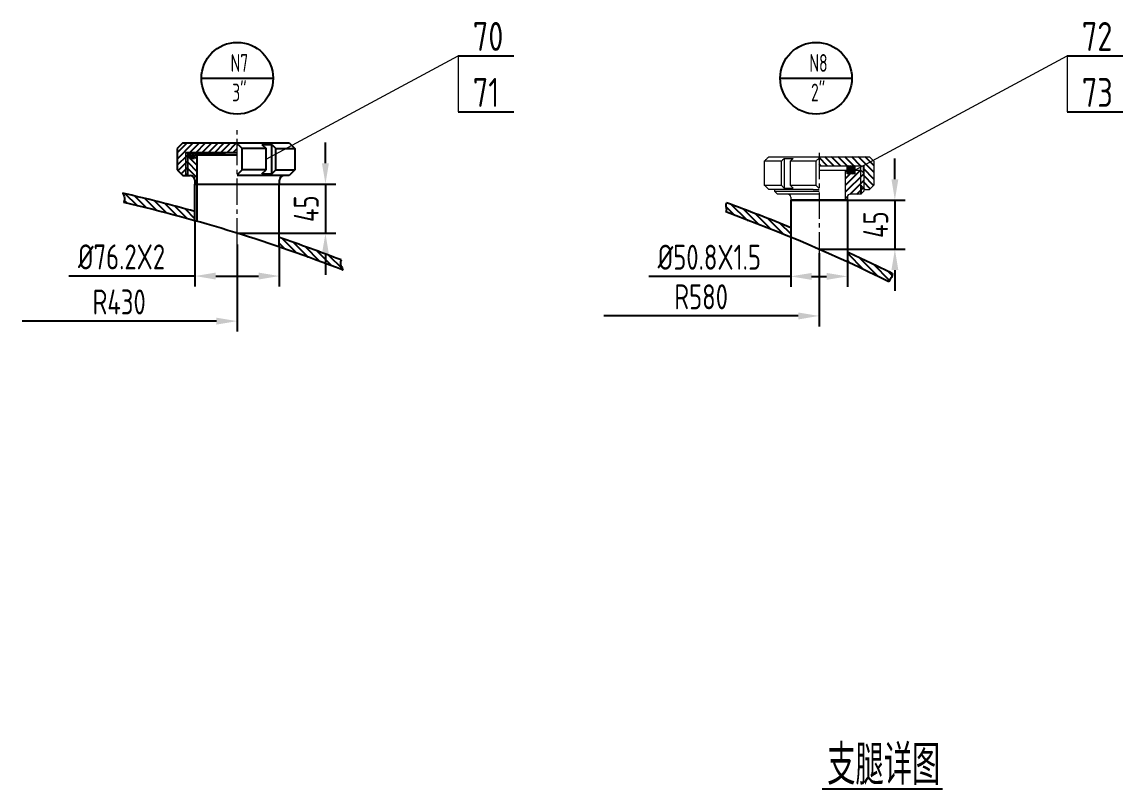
# Model space of a CAD drawing. Header units: inches. Extents: x -375 to 8535, y -477 to 12465.
# Drawn here: x 3528 to 5512, y 4635 to 6017 of the extents above; entities that cross this region are included whole.
import ezdxf

# ---------------------------------------------------------------- set-up
doc = ezdxf.new("R2010")
doc.units = ezdxf.units.IN
doc.header["$LTSCALE"] = 5
doc.linetypes.add('CENTER2', pattern=[28.575, 19.05, -3.175, 3.175, -3.175])
for name, color, linetype in [('1轮廓实线层', 7, 'Continuous'), ('2细线层', 4, 'Continuous'), ('5剖面线层', 2, 'Continuous'), ('6文字层', 3, 'Continuous'), ('7标注层', 4, 'Continuous')]:
    doc.layers.add(name, color=color, linetype=linetype)
doc.layers.add('图层1', color=1, linetype='CENTER2', lineweight=13)
doc.layers.add('图层4', color=3, linetype='Continuous', lineweight=13)
doc.styles.add('PC_TEXTSTYLE', font='isocp.shx', dxfattribs={"width": 0.8, "bigfont": 'hzfs.shx'})
doc.styles.get("Standard").update_dxf_attribs({"font": 'isocp.shx', "width": 0.707, "bigfont": 'hztxt.shx'})
doc.dimstyles.new('TH_GBDIM', dxfattribs={"dimscale": 15, "dimtxt": 3, "dimasz": 2.5, "dimexe": 1.25, "dimexo": 0, "dimgap": 0.8, "dimtad": 1, "dimdec": 0, "dimzin": 0, "dimdsep": 46, "dimtxsty": 'PC_TEXTSTYLE', "dimcen": 2.5, "dimclrd": 256, "dimclre": 256, "dimclrt": 3, "dimadec": 0, "dimazin": 0, "dimtfac": 0.714286, "dimtdec": 0, "dimtmove": 0, "dimatfit": 3, "dimfxl": 0, "dimtzin": 0, "dimlwd": -1, "dimlwe": -1, "dimarcsym": 0})

# ---------------------------------------------------------------- blocks, each defined once
blk = doc.blocks.new('*D1698')
at = {"layer": '1轮廓实线层', "color": 3}
for p, q in [((4964.3, 5600.7), (4964.3, 5468.6)), ((4926.8, 5487.4), (4576.7, 5487.4))]:
    blk.add_line(p, q, dxfattribs=at)
blk.add_solid([(4926.8, 5481.1), (4926.8, 5493.6), (4964.3, 5487.4)], dxfattribs=at)
at = {"layer": 'Defpoints', "color": 0}
for p in [(4964.3, 5600.7), (4576.7, 5572.4), (4576.7, 5487.4)]:
    blk.add_point(p, dxfattribs=at)
at = {"layer": '1轮廓实线层', "color": 3, "insert": (4751.8, 5521.9), "char_height": 45, "attachment_point": 5, "style": 'PC_TEXTSTYLE'}
blk.add_mtext('R580', dxfattribs=at)
blk = doc.blocks.new('_None')
blk = doc.blocks.new('*D1699')
at = {"layer": '2细线层', "color": 3}
for p, q in [((5100.9, 5733.8), (5100.9, 5771.3)), ((5015.3, 5696.3), (5119.7, 5696.3)), ((5100.9, 5696.3), (5100.9, 5607.5)), ((4964.3, 5607.5), (5119.7, 5607.5)), ((5100.9, 5570), (5100.9, 5532.5))]:
    blk.add_line(p, q, dxfattribs=at)
for points in [[(5094.7, 5733.8), (5107.2, 5733.8), (5100.9, 5696.3)], [(5107.2, 5570), (5094.7, 5570), (5100.9, 5607.5)]]:
    blk.add_solid(points, dxfattribs=at)
at = {"layer": 'Defpoints', "color": 0}
for p in [(5015.3, 5696.3), (4964.3, 5607.5), (5100.9, 5607.5)]:
    blk.add_point(p, dxfattribs=at)
at = {"layer": '2细线层', "color": 3, "insert": (5066.4, 5651.9), "char_height": 45, "attachment_point": 5, "rotation": 90, "style": 'PC_TEXTSTYLE'}
blk.add_mtext('45', dxfattribs=at)
blk = doc.blocks.new('*D1700')
at = {"layer": '2细线层', "color": 3}
for p, q in [((4913.3, 5629.2), (4913.3, 5539.9)), ((5015.3, 5584.7), (5015.3, 5539.9)), ((4913.3, 5558.7), (4657.4, 5558.7)), ((4950.8, 5558.7), (4977.8, 5558.7))]:
    blk.add_line(p, q, dxfattribs=at)
for points in [[(4950.8, 5564.9), (4950.8, 5552.4), (4913.3, 5558.7)], [(4977.8, 5552.4), (4977.8, 5564.9), (5015.3, 5558.7)]]:
    blk.add_solid(points, dxfattribs=at)
at = {"layer": 'Defpoints', "color": 0}
for p in [(4913.3, 5629.2), (5015.3, 5584.7), (5015.3, 5558.7)]:
    blk.add_point(p, dxfattribs=at)
at = {"layer": '2细线层', "color": 3, "insert": (4766.6, 5593.2), "char_height": 45, "attachment_point": 5, "style": 'PC_TEXTSTYLE'}
blk.add_mtext('%%C50.8X1.5', dxfattribs=at)
blk = doc.blocks.new('*D1707')
at = {"layer": '1轮廓实线层', "color": 3}
for p, q in [((3915.8, 5616), (3915.8, 5459.3)), ((3878.3, 5478.1), (3528.2, 5478.1))]:
    blk.add_line(p, q, dxfattribs=at)
blk.add_solid([(3878.3, 5471.8), (3878.3, 5484.3), (3915.8, 5478.1)], dxfattribs=at)
at = {"layer": 'Defpoints', "color": 0}
for p in [(3915.8, 5616), (3528.2, 5587.7), (3528.2, 5478.1)]:
    blk.add_point(p, dxfattribs=at)
at = {"layer": '1轮廓实线层', "color": 3, "insert": (3703.2, 5512.6), "char_height": 45, "attachment_point": 5, "style": 'PC_TEXTSTYLE'}
blk.add_mtext('R430', dxfattribs=at)
blk = doc.blocks.new('*D1708')
at = {"layer": '2细线层', "color": 3}
for p, q in [((4074.9, 5762.5), (4074.9, 5800)), ((3991.8, 5725), (4093.6, 5725)), ((4074.9, 5725), (4074.9, 5636.5)), ((3915.8, 5636.5), (4093.6, 5636.5)), ((4074.9, 5599), (4074.9, 5561.5))]:
    blk.add_line(p, q, dxfattribs=at)
for points in [[(4068.6, 5762.5), (4081.1, 5762.5), (4074.9, 5725)], [(4081.1, 5599), (4068.6, 5599), (4074.9, 5636.5)]]:
    blk.add_solid(points, dxfattribs=at)
at = {"layer": 'Defpoints', "color": 0}
for p in [(3991.8, 5725), (3915.8, 5636.5), (4074.9, 5636.5)]:
    blk.add_point(p, dxfattribs=at)
at = {"layer": '2细线层', "color": 3, "insert": (4040.4, 5680.7), "char_height": 45, "attachment_point": 5, "rotation": 90, "style": 'PC_TEXTSTYLE'}
blk.add_mtext('45', dxfattribs=at)
blk = doc.blocks.new('*D1709')
at = {"layer": '2细线层', "color": 3}
for p, q in [((3839.8, 5659), (3839.8, 5540.5)), ((3991.8, 5611.7), (3991.8, 5540.5)), ((3839.8, 5559.3), (3612.7, 5559.3)), ((3877.3, 5559.3), (3954.3, 5559.3))]:
    blk.add_line(p, q, dxfattribs=at)
for points in [[(3877.3, 5565.5), (3877.3, 5553), (3839.8, 5559.3)], [(3954.3, 5553), (3954.3, 5565.5), (3991.8, 5559.3)]]:
    blk.add_solid(points, dxfattribs=at)
at = {"layer": 'Defpoints', "color": 0}
for p in [(3839.8, 5659), (3991.8, 5611.7), (3991.8, 5559.3)]:
    blk.add_point(p, dxfattribs=at)
at = {"layer": '2细线层', "color": 3, "insert": (3707.5, 5593.8), "char_height": 45, "attachment_point": 5, "style": 'PC_TEXTSTYLE'}
blk.add_mtext('%%c76.2X2', dxfattribs=at)

msp = doc.modelspace()

# ---------------------------------------------------------------- hatches: boundary and pattern name
at = {"layer": '5剖面线层'}
h = msp.add_hatch(dxfattribs=at)
h.set_pattern_fill('ANSI31', color=256, scale=3, angle=90, style=0)
h.set_pattern_definition([(135, (105.483, 4655.293), (-6.735192, -6.735192), [])])
edge = h.paths.add_edge_path()
edge.add_line((3839.8, 5659), (3839.8, 5675.6))
edge.add_arc((3055.8, 2866.9), 2916, 74.4035, 77.0461)
edge.add_spline(control_points=[(3709.5, 5708.7), (3710.8, 5706.9), (3713.3, 5702.2), (3712.7, 5695.6), (3711.9, 5691.8)], knot_values=[33.947788, 33.947788, 33.947788, 33.947788, 39.897785, 48.075977, 48.075977, 48.075977, 48.075977], degree=3, periodic=0)
edge.add_arc((3055.8, 2866.9), 2900, 74.3152, 76.9242, ccw=False)
h.paths.add_polyline_path([(4593.2, 5975.3), (4636.3, 5975.3), (4636.3, 5911.3), (4593.2, 5911.3)], flags=24)
h.paths.add_polyline_path([(4596, 5922.1), (4634.7, 5922.1), (4634.7, 5858.1), (4596, 5858.1)], flags=24)
h.paths.add_polyline_path([(4363.3, 5547.4), (4456.2, 5547.4), (4456.2, 5475.4), (4363.3, 5475.4)], flags=24)
h.paths.add_polyline_path([(4695.2, 5625.6), (4695.2, 5678.2), (4767.2, 5678.2), (4767.2, 5625.6)], flags=24)
h.paths.add_polyline_path([(4342.9, 5618.7), (4516.4, 5618.7), (4516.4, 5546.7), (4342.9, 5546.7)], flags=24)
h.paths.add_polyline_path([(3896, 5975.3), (3939.2, 5975.3), (3939.2, 5911.3), (3896, 5911.3)], flags=24)
h.paths.add_polyline_path([(3898.9, 5922.1), (3937.5, 5922.1), (3937.5, 5858.1), (3898.9, 5858.1)], flags=24)
h.paths.add_polyline_path([(4014.9, 5654.4), (4014.9, 5707), (4086.9, 5707), (4086.9, 5654.4)], flags=24)
h.paths.add_polyline_path([(3662.1, 5619.3), (3812.6, 5619.3), (3812.6, 5547.3), (3662.1, 5547.3)], flags=24)
h.paths.add_polyline_path([(3659.1, 5538.1), (3754.9, 5538.1), (3754.9, 5466.1), (3659.1, 5466.1)], flags=24)
edge = h.paths.add_edge_path()
edge.add_spline(control_points=[(4106.7, 5569.8), (4106.1, 5571.3), (4104, 5575.8), (4100.9, 5582), (4102.3, 5586.6), (4103.2, 5588.3)], knot_values=[16.190612, 16.190612, 16.190612, 16.190612, 20.41473, 29.894302, 35.839562, 35.839562, 35.839562, 35.839562], degree=3, periodic=0)
edge.add_arc((3055.8, 2866.9), 2916, 68.9493, 71.2773)
edge.add_line((3991.8, 5628.6), (3991.8, 5611.7))
edge.add_arc((3055.8, 2866.9), 2900, 68.7543, 71.1702, ccw=False)
h = msp.add_hatch(dxfattribs=at)
h.set_pattern_fill('ANSI31', color=256, scale=2.486039, style=0)
h.set_pattern_definition([(45, (-15907.749, 88985.299), (-5.5813169, 5.5813169), [])])
h.paths.add_polyline_path([(3915.8, 5799.1), (3818, 5799.1), (3807.8, 5788.9), (3807.8, 5750.9), (3818, 5740.7), (3822.8, 5740.7), (3822.8, 5781.3), (3826.2, 5781.3), (3830.2, 5781.3), (3838.4, 5781.3), (3843.8, 5781.3), (3895, 5781.3), (3915.8, 5781.3), (3915.8, 5796.5)])
h.paths.add_polyline_path([(3826.2, 5781.3), (3822.8, 5781.3), (3822.8, 5740.7), (3826.2, 5740.7)])
h = msp.add_hatch(dxfattribs=at)
h.set_pattern_fill('ANSI31', color=256, scale=2.486039, angle=90, style=0)
h.set_pattern_definition([(135, (-93294.14, 89043.6086), (-5.5813169, -5.5813169), [])])
h.paths.add_polyline_path([(3826.2, 5740.7), (3830.9, 5740.7, -0.414214), (3839.8, 5731.8), (3839.8, 5725), (3843.8, 5725), (3843.8, 5777.7), (3839.1, 5777.7), (3839.1, 5771.5), (3830.2, 5771.5), (3830.2, 5777.7), (3830.2, 5781.3), (3826.2, 5781.3)])
h = msp.add_hatch(dxfattribs=at)
h.set_pattern_fill('ANSI37', color=256, scale=1.044136, angle=90, style=0)
h.set_pattern_definition([(135, (-64322.7385, 64110.7553), (-2.3441531, -2.3441531), []), (225, (-64322.7385, 64110.7553), (2.3441531, -2.3441531), [])])
h.paths.add_polyline_path([(3843.8, 5781.3), (3838.4, 5781.3), (3830.2, 5781.3), (3830.2, 5777.7), (3830.2, 5771.5), (3839.1, 5771.5), (3839.1, 5777.7), (3843.8, 5777.7)])
h = msp.add_hatch(dxfattribs=at)
h.set_pattern_fill('ANSI31', color=256, scale=2.684211, angle=90, style=0)
h.set_pattern_definition([(135, (-22015.812, -5610.1276), (-6.0262245, -6.0262245), [])])
edge = h.paths.add_edge_path()
edge.add_line((5047.6, 5715.1), (5054.3, 5715.1))
edge.add_line((5054.3, 5715.1), (5055, 5715.1))
edge.add_spline(control_points=[(5055, 5715.1), (5055.2, 5715.3), (5057.9, 5718), (5060.6, 5720.7), (5063.1, 5723.1)], knot_values=[0, 0, 0, 0, 0.091027, 1, 1, 1, 1], degree=3, periodic=0)
edge.add_line((5063.1, 5723.1), (5063.1, 5766.1))
edge.add_spline(control_points=[(5063.1, 5766.1), (5060.6, 5768.6), (5057.9, 5771.2), (5055.2, 5773.9), (5055, 5774.2)], knot_values=[0, 0, 0, 0, 0.908973, 1, 1, 1, 1], degree=3, periodic=0)
edge.add_line((5055, 5774.2), (5054.3, 5774.2))
edge.add_line((5054.3, 5774.2), (5028.8, 5774.2))
edge.add_line((5028.8, 5774.2), (5015.3, 5774.2))
edge.add_line((5015.3, 5774.2), (5012.1, 5774.2))
edge.add_line((5012.1, 5774.2), (4964.3, 5774.2))
edge.add_line((4964.3, 5774.2), (4964.3, 5758))
edge.add_line((4964.3, 5758), (5044.9, 5758))
edge.add_line((5044.9, 5758), (5044.9, 5744.6))
edge.add_line((5044.9, 5744.6), (5044.9, 5717.8))
edge.add_line((5044.9, 5717.8), (5047.6, 5715.1))
h = msp.add_hatch(dxfattribs=at)
h.set_pattern_fill('ANSI37', color=256, scale=0.805263, style=0)
h.set_pattern_definition([(45, (-22169.9945, -5610.1276), (-1.80786735, 1.80786735), []), (135, (-22169.9945, -5610.1276), (-1.80786735, -1.80786735), [])])
h.paths.add_polyline_path([(5028.8, 5758), (5015.1, 5758), (5015.1, 5743.3), (5028.8, 5743.3)], flags=0)
h = msp.add_hatch(dxfattribs=at)
h.set_pattern_fill('ANSI31', color=256, scale=2.684211, style=0)
h.set_pattern_definition([(45, (-22169.9945, -5610.1276), (-6.0262245, 6.0262245), [])])
edge = h.paths.add_edge_path(flags=0)
edge.add_line((5015.3, 5696.3), (5015.3, 5701.6))
edge.add_arc((5020.7, 5701.6), 5.37, 90, 180, ccw=False)
edge.add_line((5020.7, 5707), (5039.5, 5707))
edge.add_line((5039.5, 5707), (5044.9, 5712.4))
edge.add_line((5044.9, 5712.4), (5044.9, 5744.6))
edge.add_line((5044.9, 5744.6), (5039.5, 5750))
edge.add_line((5039.5, 5750), (5028.8, 5750))
edge.add_line((5028.8, 5750), (5028.8, 5743.3))
edge.add_line((5028.8, 5743.3), (5015.1, 5743.3))
edge.add_line((5015.1, 5743.3), (5015.1, 5750))
edge.add_line((5015.1, 5750), (5012.1, 5750))
edge.add_line((5012.1, 5750), (5012.1, 5696.3))
edge.add_line((5012.1, 5696.3), (5015.3, 5696.3))
h = msp.add_hatch(dxfattribs=at)
h.set_pattern_fill('ANSI31', color=256, scale=3, angle=90, style=0)
h.set_pattern_definition([(135, (451.225, 4655.293), (-6.735192, -6.735192), [])])
edge = h.paths.add_edge_path()
edge.add_line((4913.3, 5629.2), (4913.3, 5646.5))
edge.add_arc((3804.3, 2949.6), 2916, 67.6468, 70.0915)
edge.add_spline(control_points=[(4797.3, 5691.4), (4796.5, 5689.7), (4795.6, 5686), (4797.9, 5680), (4796.9, 5676.4), (4796.2, 5674.8)], knot_values=[14.064892, 14.064892, 14.064892, 14.064892, 19.47855, 26.120627, 31.471082, 31.471082, 31.471082, 31.471082], degree=3, periodic=0)
edge.add_arc((3804.3, 2949.6), 2900, 67.5167, 70.0011, ccw=False)
h.paths.add_polyline_path([(4709.1, 5547.4), (4802, 5547.4), (4802, 5475.4), (4709.1, 5475.4)], flags=24)
h.paths.add_polyline_path([(5040.9, 5625.6), (5040.9, 5678.2), (5112.9, 5678.2), (5112.9, 5625.6)], flags=24)
h.paths.add_polyline_path([(4688.7, 5618.7), (4862.2, 5618.7), (4862.2, 5546.7), (4688.7, 5546.7)], flags=24)
edge = h.paths.add_edge_path()
edge.add_spline(control_points=[(5090.1, 5549), (5090.3, 5549.5), (5092.7, 5554.5), (5096.8, 5558.9), (5096.8, 5563.6)], knot_values=[26.446904, 26.446904, 26.446904, 26.446904, 27.829898, 42.342278, 42.342278, 42.342278, 42.342278], degree=3, periodic=0)
edge.add_arc((3804.3, 2949.6), 2916, 63.6904, 65.4621)
edge.add_line((5015.3, 5602.3), (5015.3, 5584.7))
edge.add_arc((3804.3, 2949.6), 2900, 63.6815, 65.3177, ccw=False)

# ---------------------------------------------------------------- linework, layer by layer
for p, q in [((4313.9, 5956.4), (4414.6, 5956.4)), ((5411.2, 5956.4), (5511.9, 5956.4)), ((4313.9, 5855.4), (4414.6, 5855.4)), ((5411.2, 5855.4), (5511.9, 5855.4)), ((3818, 5799.1), (3807.8, 5788.9)), ((3818, 5799.1), (3915.8, 5799.1)), ((3915.8, 5799.1), (4009.7, 5799.1)), ((3915.8, 5796.5), (3917.4, 5796.5)), ((3917.4, 5796.5), (3925, 5788.9)), ((3960.2, 5796.5), (3978, 5796.5)), ((3960.2, 5796.5), (3967.8, 5788.9)), ((3978, 5743.3), (3978, 5796.5)), ((3978, 5796.5), (3985.6, 5788.9)), ((4009.7, 5799.1), (4019.8, 5788.9)), ((3807.8, 5788.9), (3807.8, 5750.9)), ((3915.8, 5781.3), (3822.8, 5781.3)), ((3826.2, 5781.3), (3826.2, 5740.7)), ((3830.2, 5781.3), (3830.2, 5771.5)), ((3830.2, 5777.7), (3830.2, 5771.5)), ((3838.4, 5781.3), (3895, 5781.3)), ((3839.1, 5777.7), (3839.1, 5771.5)), ((3839.1, 5777.7), (3839.1, 5771.5)), ((3967.8, 5788.9), (3925, 5788.9)), ((3925, 5750.9), (3925, 5788.9)), ((3967.8, 5750.9), (3967.8, 5788.9)), ((3985.6, 5750.9), (3985.6, 5788.9)), ((3985.6, 5788.9), (4019.8, 5788.9)), ((4019.8, 5788.9), (4019.8, 5750.9)), ((3830.2, 5771.5), (3839.1, 5771.5)), ((3807.8, 5750.9), (3818, 5740.7)), ((3818, 5740.7), (3830.9, 5740.7)), ((3915.8, 5743.3), (3917.4, 5743.3)), ((4009.7, 5740.7), (3915.8, 5740.7)), ((3917.4, 5743.3), (3925, 5750.9)), ((3967.8, 5750.9), (3925, 5750.9)), ((3960.2, 5743.3), (3967.8, 5750.9)), ((3960.2, 5743.3), (3978, 5743.3)), ((3978, 5743.3), (3985.6, 5750.9)), ((3985.6, 5750.9), (4019.8, 5750.9)), ((4019.8, 5750.9), (4009.7, 5740.7)), ((3839.8, 5731.8), (3839.8, 5725)), ((3991.8, 5731.8), (3991.8, 5725)), ((4913.3, 5696.3), (4913.3, 5629.2)), ((4913.3, 5696.3), (5015.3, 5696.3)), ((5015.3, 5696.3), (4913.3, 5696.3)), ((5015.3, 5696.3), (5015.3, 5584.7))]:
    msp.add_line(p, q)
at = {"color": 7, "linetype": 'Continuous', "lineweight": 15}
for p, q in [((4873.7, 5774.2), (4964.3, 5774.2)), ((4964.3, 5774.2), (5012.1, 5774.2)), ((5012.1, 5774.2), (5015.3, 5774.2)), ((5015.3, 5774.2), (5028.8, 5774.2)), ((5028.8, 5774.2), (5054.3, 5774.2)), ((5054.3, 5774.2), (5055, 5774.2)), ((4896.2, 5766.1), (4865.6, 5766.1)), ((4865.6, 5766.1), (4865.6, 5723.1)), ((4896.2, 5766.1), (4896.2, 5723.1)), ((4901.5, 5771.4), (4901.5, 5717.9)), ((4901.5, 5771.4), (4917.5, 5771.4)), ((4912.2, 5766.1), (4912.2, 5723.1)), ((4958.4, 5766.1), (4912.2, 5766.1)), ((4958.4, 5766.1), (4958.4, 5723.1)), ((4963.7, 5771.4), (4964.3, 5771.4)), ((4964.3, 5758), (5044.9, 5758)), ((5015.1, 5743.3), (5015.1, 5758)), ((5015.1, 5758), (5028.8, 5758)), ((5028.8, 5758), (5028.8, 5743.3)), ((5039.5, 5723.1), (5039.5, 5758)), ((5063.1, 5766.1), (5063.1, 5723.1)), ((4964.3, 5750), (5012.1, 5750)), ((5012.1, 5696.3), (5012.1, 5750)), ((5012.1, 5750), (5015.1, 5750)), ((5015.1, 5750), (5015.1, 5743.3)), ((5028.8, 5743.3), (5015.1, 5743.3)), ((5028.8, 5743.3), (5028.8, 5750)), ((5028.8, 5750), (5039.5, 5750)), ((5044.9, 5744.6), (5039.5, 5750)), ((5044.9, 5744.6), (5044.9, 5712.4)), ((4865.6, 5723.1), (4896.2, 5723.1)), ((4953.6, 5715.1), (4873.7, 5715.1)), ((4883.8, 5715.1), (4883.8, 5712.4)), ((4901.5, 5717.9), (4917.5, 5717.9)), ((4912.2, 5723.1), (4958.4, 5723.1)), ((4953.6, 5715.1), (4964.3, 5715.1)), ((4963.7, 5717.9), (4964.3, 5717.9)), ((5039.5, 5723.1), (5047.6, 5715.1)), ((5047.6, 5715.1), (5044.9, 5715.1)), ((5047.6, 5715.1), (5054.3, 5715.1)), ((5054.3, 5715.1), (5055, 5715.1)), ((4883.8, 5712.4), (4889.2, 5707)), ((4883.8, 5712.4), (4964.3, 5712.4)), ((4964.3, 5707), (4889.2, 5707)), ((4913.3, 5701.6), (4913.3, 5696.3)), ((4960.1, 5696.3), (4913.3, 5696.3)), ((4960, 5696.3), (5012.1, 5696.3)), ((5015.3, 5696.3), (5012.1, 5696.3)), ((5015.3, 5701.6), (5015.3, 5696.3)), ((5039.5, 5707), (5020.7, 5707)), ((5039.5, 5707), (5044.9, 5712.4))]:
    msp.add_line(p, q, dxfattribs=at)
for centre, radius, start, end in [((3830.9, 5731.8), 8.88, 0, 90), ((4000.7, 5731.8), 8.88, 90, 180), ((3055.8, 2866.9), 2916, 74.4035, 77.0461), ((3055.8, 2866.9), 2900, 68.7543, 76.9242), ((3804.3, 2949.6), 2900, 63.6815, 70.0011), ((3804.3, 2949.6), 2916, 67.6468, 70.0915), ((3055.8, 2866.9), 2916, 68.9493, 71.2773), ((3804.3, 2949.6), 2916, 63.6904, 65.4621)]:
    msp.add_arc(centre, radius, start, end)
for centre, start, end in [((4908, 5701.6), 0, 90), ((5020.7, 5701.6), 90, 180)]:
    msp.add_arc(centre, 5.37, start, end, dxfattribs=at)
for points, knots in [([(4865.6, 5766.1), (4866.9, 5767.4), (4869.6, 5770.1), (4872.4, 5772.8), (4873.7, 5774.2)], [0, 0, 0, 0, 0.493115, 1, 1, 1, 1]), ([(5063.1, 5766.1), (5060.6, 5768.6), (5057.9, 5771.2), (5055.2, 5773.9), (5055, 5774.2)], [0, 0, 0, 0, 0.908973, 1, 1, 1, 1]), ([(4896.2, 5766.1), (4897.5, 5767.4), (4899.3, 5769.2), (4901, 5770.9), (4901.5, 5771.4)], [0, 0, 0, 0, 0.4931146, 0.6524185, 0.6524185, 0.6524185, 0.6524185]), ([(4912.2, 5766.1), (4913.5, 5767.4), (4915.3, 5769.2), (4917, 5770.9), (4917.5, 5771.4)], [0, 0, 0, 0, 0.4931146, 0.6524185, 0.6524185, 0.6524185, 0.6524185]), ([(4958.4, 5766.1), (4959.8, 5767.4), (4961.5, 5769.2), (4963.3, 5770.9), (4963.7, 5771.4)], [0, 0, 0, 0, 0.4931146, 0.6524185, 0.6524185, 0.6524185, 0.6524185]), ([(4873.7, 5715.1), (4871.3, 5717.5), (4868.6, 5720.2), (4865.9, 5722.9), (4865.6, 5723.1)], [0, 0, 0, 0, 0.90112, 1, 1, 1, 1]), ([(4901.5, 5717.9), (4900, 5719.4), (4898.2, 5721.1), (4896.5, 5722.9), (4896.2, 5723.1)], [0.3475662, 0.3475662, 0.3475662, 0.3475662, 0.9011202, 1, 1, 1, 1]), ([(4917.5, 5717.9), (4916, 5719.4), (4914.2, 5721.1), (4912.5, 5722.9), (4912.2, 5723.1)], [0.3475662, 0.3475662, 0.3475662, 0.3475662, 0.9011202, 1, 1, 1, 1]), ([(4963.7, 5717.9), (4962.2, 5719.4), (4960.5, 5721.1), (4958.7, 5722.9), (4958.4, 5723.1)], [0.3475662, 0.3475662, 0.3475662, 0.3475662, 0.9011202, 1, 1, 1, 1]), ([(5055, 5715.1), (5055.2, 5715.3), (5057.9, 5718), (5060.6, 5720.7), (5063.1, 5723.1)], [0, 0, 0, 0, 0.091027, 1, 1, 1, 1])]:
    msp.add_open_spline(points, degree=3, knots=knots, dxfattribs=at)
at = {"layer": '1轮廓实线层'}
for p, q in [((3839.1, 5777.7), (3915.8, 5777.7)), ((3843.8, 5725), (3843.8, 5781.3)), ((3839.8, 5725), (3991.8, 5725)), ((3839.8, 5659), (3839.8, 5725)), ((3843.8, 5657.8), (3843.8, 5725)), ((3991.8, 5611.7), (3991.8, 5725))]:
    msp.add_line(p, q, dxfattribs=at)
at = {"layer": '2细线层'}
for p, q in [((5044.9, 5744.6), (5044.9, 5758)), ((5039.5, 5723.1), (5039.5, 5707))]:
    msp.add_line(p, q, dxfattribs=at)
for points, knots in [([(3709.5, 5708.7), (3710.8, 5706.9), (3713.3, 5702.2), (3712.7, 5695.6), (3711.9, 5691.8)], [33.947788, 33.947788, 33.947788, 33.947788, 39.897785, 48.075977, 48.075977, 48.075977, 48.075977]), ([(4797.3, 5691.4), (4796.5, 5689.7), (4795.6, 5686), (4797.9, 5680), (4796.9, 5676.4), (4796.2, 5674.8)], [14.064892, 14.064892, 14.064892, 14.064892, 19.47855, 26.120627, 31.471082, 31.471082, 31.471082, 31.471082]), ([(4103.2, 5588.3), (4102.3, 5586.6), (4100.9, 5582), (4104, 5575.8), (4106.1, 5571.3), (4106.7, 5569.8)], [16.190612, 16.190612, 16.190612, 16.190612, 22.135872, 31.615444, 35.839562, 35.839562, 35.839562, 35.839562]), ([(5096.8, 5563.6), (5096.8, 5558.9), (5092.7, 5554.5), (5090.3, 5549.5), (5090.1, 5549)], [26.446904, 26.446904, 26.446904, 26.446904, 40.959284, 42.342278, 42.342278, 42.342278, 42.342278])]:
    msp.add_open_spline(points, degree=3, knots=knots, dxfattribs=at)
at = {"layer": '6文字层'}
msp.add_line((4970.2, 4634.9), (5186.9, 4634.9), dxfattribs=at)
at = {"layer": '7标注层'}
for p, q in [((3851.4, 5915.8), (3980.6, 5915.8)), ((4894.3, 5915.8), (5023.5, 5915.8))]:
    msp.add_line(p, q, dxfattribs=at)
for centre in [(3916, 5915.8), (4958.9, 5915.8)]:
    msp.add_circle(centre, 64.6, dxfattribs=at)
at = {"layer": '图层1', "ltscale": 0.5}
for p, q in [((3915.8, 5616), (3915.8, 5822.3)), ((4964.3, 5781.5), (4964.3, 5600.7))]:
    msp.add_line(p, q, dxfattribs=at)
at = {"layer": '图层4'}
for p, q in [((3967.8, 5769.9), (4313.9, 5956.4)), ((4313.9, 5956.4), (4313.9, 5855.4)), ((5028.8, 5750), (5411.2, 5956.4)), ((5411.2, 5956.4), (5411.2, 5855.4)), ((3822.8, 5781.3), (3822.8, 5740.7))]:
    msp.add_line(p, q, dxfattribs=at)

# ---------------------------------------------------------------- texts
at = {"layer": '6文字层', "width": 0.707}
msp.add_text('支腿详图', height=72, dxfattribs=at).set_placement((4979, 4642.4))
at = {"layer": '6文字层', "char_height": 32, "attachment_point": 1}
for s, insert, width in [('N7', (3904, 5959.3), 94.078), ('N8', (4946.9, 5959.3), 94.078), ('3"', (3906.9, 5906.1), 31.5), ('2"', (4949.8, 5906.1), 31.5)]:
    msp.add_mtext(s, dxfattribs=dict(at, insert=insert, width=width))
at = {"layer": '7标注层', "char_height": 52, "attachment_point": 1}
for s, insert in [('{\\W0.85;70}', (4340.5, 6017.1)), ('{\\W0.85;72}', (5437.9, 6017.1)), ('{\\W0.85;71}', (4340.5, 5916.2)), ('{\\W0.85;73}', (5437.9, 5916.2))]:
    msp.add_mtext(s, dxfattribs=dict(at, insert=insert))

# ---------------------------------------------------------------- dimensions: what is measured, and where the dimension line sits
at = {"layer": '1轮廓实线层'}
for base, p1, p2, text, picture, middle in [((3528.2, 5478.1), (3915.8, 5616), (3528.2, 5587.7), 'R430', '*D1707', (3703.2, 5512.6)), ((4576.7, 5487.4), (4964.3, 5600.7), (4576.7, 5572.4), 'R580', '*D1698', (4751.8, 5521.9))]:
    dim = msp.add_linear_dim(base=base, p1=p1, p2=p2, angle=180, text=text, dimstyle='TH_GBDIM', override={"dimtxt": 3, "dimtxsty": 'PC_TEXTSTYLE', "dimblk2": 'None', "dimsah": 1, "dimse2": 1, "dimclrd": 3, "dimclre": 3, "dimtfac": 0.714286}, dxfattribs=at)
    dim.commit()
    dim.dimension.update_dxf_attribs({"geometry": picture, "text_midpoint": middle})
at = {"layer": '2细线层'}
for base, p1, p2, picture, middle in [((4074.9, 5636.5), (3991.8, 5725), (3915.8, 5636.5), '*D1708', (4040.4, 5680.7)), ((5100.9, 5607.5), (5015.3, 5696.3), (4964.3, 5607.5), '*D1699', (5066.4, 5651.9))]:
    dim = msp.add_linear_dim(base=base, p1=p1, p2=p2, angle=90, text='45', dimstyle='TH_GBDIM', override={"dimclrd": 3, "dimclre": 3}, dxfattribs=at)
    dim.commit()
    dim.dimension.update_dxf_attribs({"geometry": picture, "text_midpoint": middle})
for base, p1, p2, text, override, picture, middle in [((3991.8, 5559.3), (3839.8, 5659), (3991.8, 5611.7), '%%c76.2X2', {"dimtxt": 3, "dimtxsty": 'PC_TEXTSTYLE', "dimclrd": 3, "dimclre": 3}, '*D1709', (3707.5, 5559.3)), ((5015.3, 5558.7), (4913.3, 5629.2), (5015.3, 5584.7), '%%C50.8X1.5', {"dimclrd": 3, "dimclre": 3}, '*D1700', (4766.6, 5558.7))]:
    dim = msp.add_linear_dim(base=base, p1=p1, p2=p2, text=text, dimstyle='TH_GBDIM', override=override, dxfattribs=at)
    dim.commit()
    dim.dimension.update_dxf_attribs({"geometry": picture, "text_midpoint": middle, "dimtype": 160})

doc.saveas('drawing.dxf')
